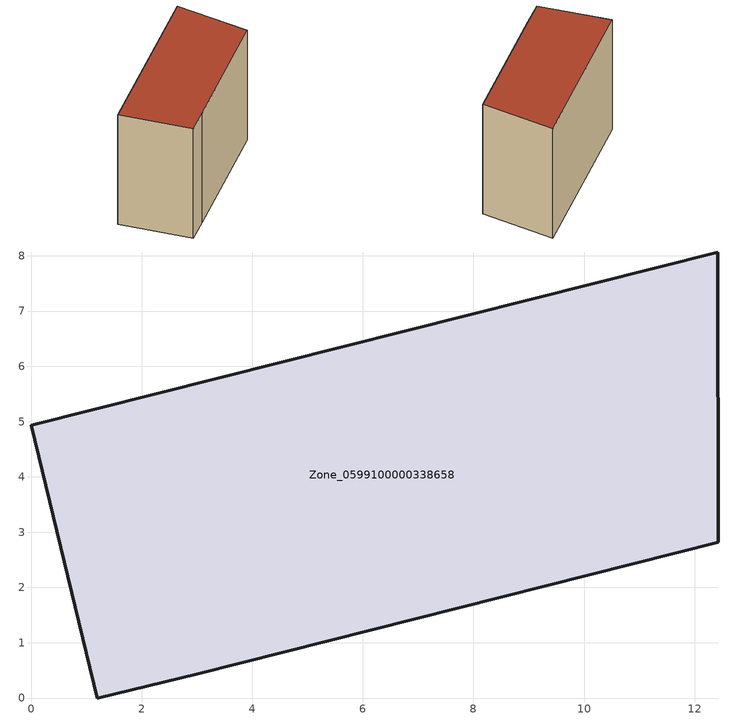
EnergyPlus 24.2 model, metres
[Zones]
Zone_0599100000338658
 floor ground (C_G): 0,4.94 12.42,8.07 12.43,2.82 3.02,0.44 1.2,0 z0
 wall outside (C_F): 12.42,8.07 0,4.94 1.2,0 3.02,0.44 12.43,2.82 12.42,8.07 z0:8.58
 roof outside (C_R): 12.43,2.82 12.42,8.07 0,4.94 1.2,0 3.02,0.44 z8.58
[BUILDING]
Pand.0599100000338658: North Axis=0; Terrain=City; Loads Convergence Tolerance Value=0.04; Temperature Convergence Tolerance Value=0.4; Solar Distribution=FullExterior; Maximum Number of Warmup Days=25; Minimum Number of Warmup Days=1
[Site:Location]
Rotterdam.The.Hague.AP_ZH_NLD Design_Conditions: Latitude=51.96; Longitude=4.45; Time Zone=1; Elevation=-4.5
[SITE:GROUNDTEMPERATURE:BUILDINGSURFACE]
18, 18, 18, 18, 18, 18, 18, 18, 18, 18, 18, 18
[MATERIAL] Thermal Absorptance=0.9; Solar Absorptance=0.7; Visible Absorptance=0.7
Name | Roughness | Thickness | Conductivity | Density | Specific Heat
G.TC.1992-2005 | MediumSmooth | 0.15 | 0.06 | 540 | 1210
F.TC.1992-2005 | Rough | 0.3 | 0.12 | 1920 | 840
R.TC.1992-2005 | MediumRough | 0.2 | 0.08 | 1500 | 1000
[CONSTRUCTION]
C_G: G.TC.1992-2005
C_F: F.TC.1992-2005
C_R: R.TC.1992-2005
[ZONE]
Zone_0599100000338658: Type=1; Multiplier=1; Ceiling Height=Autocalculate; Volume=Autocalculate; Floor Area=autocalculate; Part of Total Floor Area=Yes
[ZONEINFILTRATION:DESIGNFLOWRATE]
Infil_Zone_0599100000338658: Zone or ZoneList or Space or SpaceList=Zone_0599100000338658; Schedule=AlwaysOn; Design Flow Rate Calculation Method=Flow/Area; Flow Rate per Floor Area=0.0015; Constant Term Coefficient=1; Temperature Term Coefficient=0; Velocity Term Coefficient=0; Velocity Squared Term Coefficient=0
[HVACTEMPLATE:ZONE:IDEALLOADSAIRSYSTEM]
Zone_0599100000338658: Maximum Heating Supply Air Temperature=50; Minimum Cooling Supply Air Temperature=13; Maximum Heating Supply Air Humidity Ratio=0.0156; Minimum Cooling Supply Air Humidity Ratio=0.0077; Heating Limit=NoLimit; Cooling Limit=NoLimit; Dehumidification Control Type=ConstantSensibleHeatRatio; Cooling Sensible Heat Ratio=0.7; Dehumidification Setpoint=60; Humidification Control Type=None; Humidification Setpoint=30; Outdoor Air Method=None; Outdoor Air Flow Rate per Person=0.00944; Outdoor Air Flow Rate per Zone Floor Area=0; Outdoor Air Flow Rate per Zone=0; Demand Controlled Ventilation Type=None; Outdoor Air Economizer Type=NoEconomizer; Heat Recovery Type=None; Sensible Heat Recovery Effectiveness=0.7; Latent Heat Recovery Effectiveness=0.65
[ZONECONTROL:THERMOSTAT]
ThermostatControl_Zone_0599100000338658: Zone or ZoneList=Zone_0599100000338658; Control Type Schedule=DualSetpointControlType; Control 1=Thermostat_Zone_0599100000338658; Temperature Difference Between Cutout And Setpoint=0
[THERMOSTATSETPOINT:DUALSETPOINT]
Thermostat_Zone_0599100000338658: Heating Setpoint Temperature Schedule=HeatingSetpoint_Zone_0599100000338658; Cooling Setpoint Temperature Schedule=CoolingSetpoint_Zone_0599100000338658
[SCHEDULE:COMPACT]
HeatingSetpoint_Zone_0599100000338658: Through: 12/31, For: AllDays, Until: 24:00, 21
CoolingSetpoint_Zone_0599100000338658: Through: 12/31, For: AllDays, Until: 24:00, 24
DualSetpointControlType: Through: 12/31, For: AllDays, Until: 24:00, 4
AlwaysOn: Through: 12/31, For: AllDays, Until: 24:00, 1
